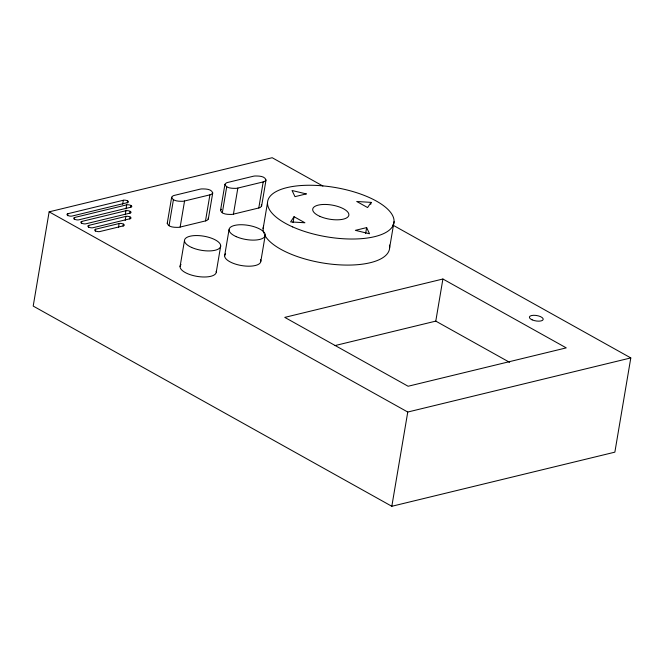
<?xml version="1.0" encoding="UTF-8"?>
<svg xmlns="http://www.w3.org/2000/svg" width="664" height="664" viewBox="0 0 664 664"><rect width="100%" height="100%" fill="white"/><g stroke="black" fill="none" stroke-linecap="round" stroke-linejoin="round"><path stroke-width="1" d="M167.245 223.303C168.465 227.478 174.657 227.354 178.284 227.362A9.835 3.843 9.6 0 0 180.143 227.063L205.5 220.913A9.835 3.843 9.6 0 0 206.977 220.398L208.322 219.045L212.729 192.975C211.509 188.808 205.317 188.925 201.69 188.925A9.835 3.843 9.6 0 0 199.822 189.215L174.474 195.365A9.835 3.843 9.6 0 0 172.997 195.88L171.652 197.233L167.245 223.303L167.56 222.706M171.652 197.233C172.872 201.408 179.064 201.283 182.691 201.292A9.835 3.843 9.6 0 0 184.559 200.993L209.907 194.843A9.835 3.843 9.6 0 0 211.384 194.328L212.729 192.975M208.322 219.045L208.172 218.082M220.531 210.372C221.751 214.547 227.943 214.422 231.57 214.43A9.835 3.843 9.6 0 0 233.438 214.132L258.786 207.981A9.835 3.843 9.6 0 0 260.263 207.467L261.608 206.114L266.015 180.052C264.795 175.877 258.603 176.001 254.984 175.993A9.835 3.843 9.6 0 0 253.117 176.292L227.76 182.442A9.835 3.843 9.6 0 0 226.283 182.957L224.938 184.31L220.531 210.372L221.469 209.243M224.938 184.31C226.158 188.476 232.358 188.36 235.977 188.36A9.835 3.843 9.6 0 0 237.845 188.07L263.193 181.919A9.835 3.843 9.6 0 0 264.67 181.405L266.015 180.052M261.608 206.114L261.251 204.836M322.895 186.028L272.182 157.717L49.136 211.841L33.2 306.079L391.818 506.283L614.864 452.159L630.8 357.921L392.623 224.955M67.545 215.717L67.886 213.717L123.338 200.254A3.063 1.195 9.6 0 1 127.621 200.901A3.063 1.195 9.6 0 1 127.538 202.603L72.085 216.057A3.063 1.195 9.6 0 1 67.803 215.418A3.063 1.195 9.6 0 1 67.886 213.717M74.302 219.493L74.642 217.485L126.666 204.861A3.063 1.195 9.6 0 1 130.949 205.508A3.063 1.195 9.6 0 1 130.866 207.209L78.842 219.834A3.063 1.195 9.6 0 1 74.559 219.186A3.063 1.195 9.6 0 1 74.642 217.485M81.398 223.453L81.738 221.444L125.919 210.729A3.063 1.195 9.6 0 1 130.194 211.368A3.063 1.195 9.6 0 1 130.119 213.069L85.938 223.793A3.063 1.195 9.6 0 1 81.655 223.145A3.063 1.195 9.6 0 1 81.738 221.444M88.453 227.387L88.793 225.387L125.878 216.381A3.063 1.195 9.6 0 1 130.161 217.028A3.063 1.195 9.6 0 1 130.078 218.73L92.993 227.727A3.063 1.195 9.6 0 1 88.71 227.088A3.063 1.195 9.6 0 1 88.793 225.387M95.309 231.213L95.649 229.213L119.147 223.511A3.063 1.195 9.6 0 1 123.429 224.15A3.063 1.195 9.6 0 1 123.355 225.851L99.849 231.553A3.063 1.195 9.6 0 1 95.566 230.914A3.063 1.195 9.6 0 1 95.649 229.213M118.474 227.52L119.147 223.511M122.666 204.271L123.338 200.254M125.986 208.869L126.666 204.861M123.089 226.158L123.429 224.15M125.239 214.738L125.919 210.729M127.28 202.902L127.621 200.901M125.205 220.398L125.878 216.381M130.609 207.508L130.949 205.508M129.862 213.376L130.194 211.368M129.82 219.029L130.161 217.028M169.029 225.727L173.437 199.656M180.151 227.063L184.559 200.993M180.068 266.588L184.476 240.526M205.5 220.913L209.907 194.843M222.316 212.795L226.723 186.725M216.281 272.032L220.689 245.962M224.631 255.781L229.047 229.711M233.438 214.132L237.845 188.07M258.786 207.981L263.193 181.919M263.11 228.698L267.517 202.628M260.844 261.218L265.251 235.147M293.048 222.589L294.044 216.705L304.901 222.764L290.6 221.909L294.044 216.705M365.64 233.496L366.636 227.611L355.364 230.35L369.533 233.769L366.636 227.611M370.753 204.346L371.085 202.379L356.734 201.491L367.59 207.55L371.085 202.379M389.643 247.713L394.051 221.643M391.818 506.283L407.762 412.037L630.8 357.921M335.054 345.562L435.783 321.119L442.905 279.013L566.259 347.878L408.119 386.249L284.765 317.384L442.905 279.013M435.783 321.119L509.62 362.337M49.136 211.841L407.762 412.037M260.529 259.682A18.326 7.163 9.6 0 1 241.48 265.55A18.326 7.163 9.6 0 1 225.594 253.723M389.428 245.057A64.035 25.024 9.6 0 1 335.752 264.587A64.035 25.024 9.6 0 1 264.529 234.732M263.84 233.147A64.035 25.024 9.6 0 1 263.567 226.15M216.215 271.277A18.326 7.163 9.6 0 1 195.988 276.191A18.326 7.163 9.6 0 1 181.023 264.538M306.27 193.913L294.99 196.644L292.036 190.502L306.27 193.913M236.251 236.658A18.326 7.163 9.6 0 0 265.119 235.878A18.326 7.163 9.6 0 0 240.077 224.747A18.326 7.163 9.6 0 0 236.251 236.658M532.146 319.849A6.997 2.731 9.6 0 0 543.169 319.55A6.997 2.731 9.6 0 0 533.607 315.3A6.997 2.731 9.6 0 0 532.146 319.849M292.691 226.922A64.035 25.024 9.6 0 0 393.594 224.191A64.035 25.024 9.6 0 0 306.071 185.297A64.035 25.024 9.6 0 0 292.691 226.922M319.882 216.364A18.326 7.163 9.6 0 0 348.758 215.584A18.326 7.163 9.6 0 0 323.708 204.454A18.326 7.163 9.6 0 0 319.882 216.364M191.68 247.473A18.326 7.163 9.6 0 0 220.556 246.693A18.326 7.163 9.6 0 0 195.506 235.562A18.326 7.163 9.6 0 0 191.68 247.473"/></g></svg>
